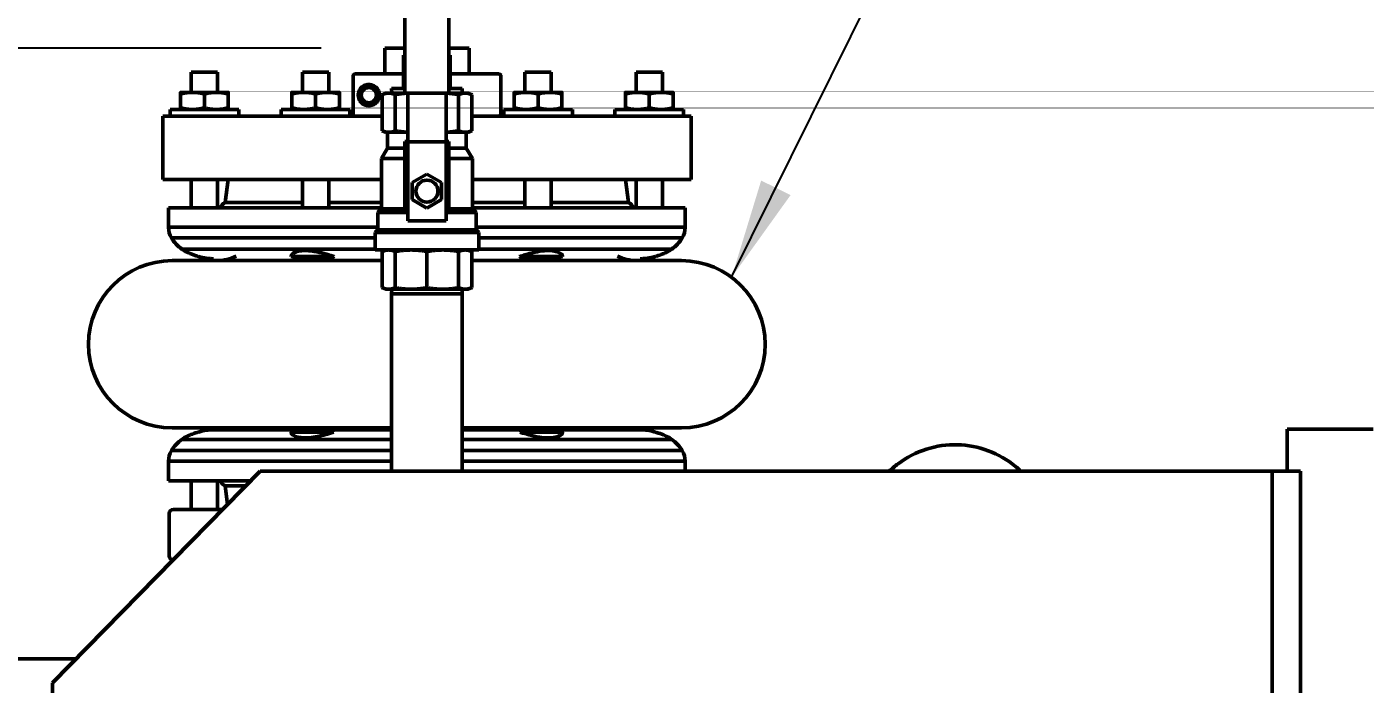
# Model space of a CAD drawing. Header units: inches. Extents: x 15 to 402, y 6 to 258.
# Drawn here: x 303.41 to 319.25, y 122.35 to 130.12 of the extents above; entities that cross this region are included whole.
import ezdxf

# ---------------------------------------------------------------- set-up
doc = ezdxf.new("R2010")
doc.units = ezdxf.units.IN
doc.header["$LTSCALE"] = 12
doc.header["$MEASUREMENT"] = 0
for name, color, linetype, lineweight in [('Dimension (ANSI)', 7, 'Continuous', 25), ('Symbol', 7, 'Continuous', 25), ('Visible (ANSI)', 7, 'Continuous', 50)]:
    doc.layers.add(name, color=color, linetype=linetype, lineweight=lineweight)
doc.styles.add('MEMCOR Medium', font='arial.ttf')
doc.styles.add('Standard D-E', font='arial.ttf')
doc.dimstyles.new('Default (ANSI)', dxfattribs={"dimscale": 12, "dimtxt": 0.15, "dimasz": 0.098425, "dimexe": 0.125, "dimexo": 0.0625, "dimgap": 0.031496, "dimtad": 0, "dimtih": 1, "dimtoh": 1, "dimdec": 4, "dimrnd": 1e-08, "dimzin": 3, "dimdsep": 46, "dimlunit": 5, "dimtxsty": 'MEMCOR Medium', "dimcen": 0.09, "dimdle": 0.393701, "dimclrd": 256, "dimclre": 256, "dimclrt": 256, "dimadec": 0, "dimazin": 1, "dimtfac": 0.8, "dimtofl": 0, "dimtmove": 0, "dimatfit": 3, "dimfxl": 1, "dimfrac": 1, "dimtolj": 1, "dimtzin": 4, "dimlwd": -1, "dimlwe": -1, "dimarcsym": 0})
doc.dimstyles.new('Default D-E$7', dxfattribs={"dimscale": 12, "dimtxt": 0.15, "dimasz": 0.098425, "dimexe": 0.125, "dimexo": 0.0625, "dimgap": 0.031496, "dimtad": 0, "dimtih": 1, "dimtoh": 1, "dimrnd": 1e-08, "dimzin": 4, "dimdsep": 46, "dimtxsty": 'Standard D-E', "dimcen": 0.09, "dimdle": 0.393701, "dimclrd": 256, "dimclre": 256, "dimclrt": 256, "dimadec": 0, "dimazin": 1, "dimtfac": 1, "dimtofl": 0, "dimtmove": 0, "dimatfit": 3, "dimfxl": 1, "dimtolj": 1, "dimtzin": 4, "dimlwd": -1, "dimlwe": -1, "dimarcsym": 0})

# ---------------------------------------------------------------- blocks, each defined once
blk = doc.blocks.new('*D18')
at = {"layer": 'Defpoints', "color": 0, "transparency": 16777216}
for p in [(307.643, 129.872), (248.748, 46.337), (295.801, 46.337)]:
    blk.add_point(p, dxfattribs=at)
at = {"layer": 'Dimension (ANSI)', "transparency": 16777216}
for p, q in [((306.893, 129.872), (247.248, 129.872)), ((248.748, 128.69), (248.748, 102.793)), ((248.748, 47.518), (248.748, 90.47)), ((295.051, 46.337), (247.248, 46.337))]:
    blk.add_line(p, q, dxfattribs=at)
for points in [[(248.551, 128.69), (248.945, 128.69), (248.748, 129.872)], [(248.551, 47.518), (248.945, 47.518), (248.748, 46.337)]]:
    blk.add_solid(points, dxfattribs=at)
at = {"layer": 'Dimension (ANSI)', "transparency": 16777216, "char_height": 1.8, "attachment_point": 5, "style": 'MEMCOR Medium'}
for s, insert in [('\\A1; \\fArial|b0|i0;83{\\H0.8x;\\S9#16;} in', (248.748, 98.496)), ('\\A1;[2121.8 mm]{\\P\\fArial|b0|i0;SHIPPING HEIGHT\\P\\fArial|b0|i0;REF.}', (248.748, 92.334))]:
    blk.add_mtext(s, dxfattribs=dict(at, insert=insert))

msp = doc.modelspace()

# ---------------------------------------------------------------- linework, layer by layer
at = {"layer": 'Visible (ANSI)'}
for p, q in [((307.88314, 132.10573), (307.88314, 129.35922)), ((308.4034, 129.35922), (308.4034, 132.10573)), ((307.88314, 129.87156), (307.64327, 129.87156)), ((307.64327, 129.56576), (307.64327, 129.87156)), ((307.86768, 129.78769), (307.86768, 129.39398)), ((307.88314, 129.78769), (307.86768, 129.78769)), ((308.64327, 129.87156), (308.4034, 129.87156)), ((308.41886, 129.78769), (308.4034, 129.78769)), ((308.41886, 129.78769), (308.41886, 129.39398)), ((308.64327, 129.56576), (308.64327, 129.87156)), ((305.66561, 129.58576), (305.35311, 129.58576)), ((305.35311, 129.34876), (305.35311, 129.58576)), ((305.66561, 129.34876), (305.66561, 129.58576)), ((306.98186, 129.58576), (306.66936, 129.58576)), ((306.66936, 129.34876), (306.66936, 129.58576)), ((306.98186, 129.34876), (306.98186, 129.58576)), ((309.61436, 129.58576), (309.30186, 129.58576)), ((309.30186, 129.34876), (309.30186, 129.58576)), ((309.61436, 129.34876), (309.61436, 129.58576)), ((310.93061, 129.58576), (310.61811, 129.58576)), ((310.61811, 129.34876), (310.61811, 129.58576)), ((310.93061, 129.34876), (310.93061, 129.58576)), ((307.26867, 129.54076), (307.26867, 129.09076)), ((307.86768, 129.56576), (307.29368, 129.56576)), ((308.99327, 129.56576), (308.41886, 129.56576)), ((309.01827, 129.54076), (309.01827, 129.09076)), ((305.36861, 129.34876), (305.22786, 129.34876)), ((305.22786, 129.32846), (305.22786, 129.16607)), ((305.65011, 129.34876), (305.36861, 129.34876)), ((305.50936, 129.32846), (305.50936, 129.16607)), ((305.79086, 129.34876), (305.65011, 129.34876)), ((305.79086, 129.32846), (305.79086, 129.16607)), ((306.68486, 129.34876), (306.54411, 129.34876)), ((306.54411, 129.32846), (306.54411, 129.16607)), ((306.96636, 129.34876), (306.68486, 129.34876)), ((306.82561, 129.32846), (306.82561, 129.16607)), ((307.10711, 129.34876), (306.96636, 129.34876)), ((307.10711, 129.32846), (307.10711, 129.16607)), ((307.65327, 129.33987), (307.6129, 129.32105)), ((307.6129, 129.32105), (307.6129, 128.8947)), ((307.69057, 129.33987), (307.65327, 129.33987)), ((307.89616, 129.33987), (307.69057, 129.33987)), ((307.88314, 129.39398), (307.72462, 129.39398)), ((307.72631, 129.33987), (307.72462, 129.39398)), ((307.76824, 129.32105), (307.76824, 128.8947)), ((308.38252, 129.33834), (307.90402, 129.33834)), ((307.91707, 129.33834), (307.91707, 128.7613)), ((308.36947, 128.7613), (308.36947, 129.33834)), ((308.59597, 129.33987), (308.39039, 129.33987)), ((308.56192, 129.39398), (308.4034, 129.39398)), ((308.5183, 129.32105), (308.5183, 128.8947)), ((308.56023, 129.33987), (308.56192, 129.39398)), ((308.63327, 129.33987), (308.59597, 129.33987)), ((308.63327, 129.33987), (308.67365, 129.32105)), ((308.67365, 129.32105), (308.67365, 128.8947)), ((309.31736, 129.34876), (309.17661, 129.34876)), ((309.17661, 129.32846), (309.17661, 129.16607)), ((309.59886, 129.34876), (309.31736, 129.34876)), ((309.45811, 129.32846), (309.45811, 129.16607)), ((309.73961, 129.34876), (309.59886, 129.34876)), ((309.73961, 129.32846), (309.73961, 129.16607)), ((310.63361, 129.34876), (310.49286, 129.34876)), ((310.49286, 129.32846), (310.49286, 129.16607)), ((310.91511, 129.34876), (310.63361, 129.34876)), ((310.77436, 129.32846), (310.77436, 129.16607)), ((311.05586, 129.34876), (310.91511, 129.34876)), ((311.05586, 129.32846), (311.05586, 129.16607)), ((305.91536, 129.14576), (305.10336, 129.14576)), ((305.10336, 129.14576), (305.10336, 129.06576)), ((305.91536, 129.14576), (305.91536, 129.06576)), ((307.23161, 129.14576), (306.41961, 129.14576)), ((306.41961, 129.14576), (306.41961, 129.06576)), ((307.23161, 129.14576), (307.23161, 129.06576)), ((309.86411, 129.14576), (309.05211, 129.14576)), ((309.05211, 129.14576), (309.05211, 129.06576)), ((309.86411, 129.14576), (309.86411, 129.06576)), ((311.18036, 129.14576), (310.36836, 129.14576)), ((310.36836, 129.14576), (310.36836, 129.06576)), ((311.18036, 129.14576), (311.18036, 129.06576)), ((305.01827, 129.06576), (307.6129, 129.06576)), ((305.01827, 129.06576), (305.01827, 128.31576)), ((308.67365, 129.06576), (311.26827, 129.06576)), ((311.26827, 129.06576), (311.26827, 128.31576)), ((307.65327, 128.87587), (307.6129, 128.8947)), ((307.65327, 128.87587), (307.69057, 128.87587)), ((307.67777, 128.69027), (307.67777, 128.87587)), ((307.69057, 128.87587), (307.91707, 128.87587)), ((308.36947, 128.87587), (308.59597, 128.87587)), ((308.59597, 128.87587), (308.63327, 128.87587)), ((308.60877, 128.69027), (308.60877, 128.87587)), ((308.63327, 128.87587), (308.67365, 128.8947)), ((307.67777, 128.69027), (307.60504, 128.56429)), ((307.88314, 128.69027), (307.67777, 128.69027)), ((307.88314, 128.76586), (307.88314, 128.56429)), ((307.88314, 128.76586), (307.91707, 128.76586)), ((308.36947, 128.7613), (307.91707, 128.7613)), ((307.91707, 128.7613), (307.91707, 128.00937)), ((308.36947, 128.76586), (308.4034, 128.76586)), ((308.36947, 128.00937), (308.36947, 128.7613)), ((308.4034, 128.56429), (308.4034, 128.76586)), ((308.60877, 128.69027), (308.4034, 128.69027)), ((308.60877, 128.69027), (308.68151, 128.56429)), ((307.88314, 128.56429), (307.60504, 128.56429)), ((307.60504, 127.97058), (307.60504, 128.56429)), ((307.88314, 128.56429), (307.88314, 127.92694)), ((307.88314, 128.56429), (307.91707, 128.56429)), ((308.36947, 128.56429), (308.4034, 128.56429)), ((308.4034, 127.92694), (308.4034, 128.56429)), ((308.68151, 128.56429), (308.4034, 128.56429)), ((308.68151, 127.97058), (308.68151, 128.56429)), ((305.01827, 128.31576), (307.60504, 128.31576)), ((305.35311, 127.98332), (305.35311, 128.31576)), ((305.66561, 127.98332), (305.66561, 128.31576)), ((305.79197, 128.31576), (305.75491, 128.04515)), ((306.66936, 127.98332), (306.66936, 128.31576)), ((306.98186, 127.98332), (306.98186, 128.31576)), ((307.96927, 128.28033), (308.14327, 128.38079)), ((308.14327, 128.38079), (308.31727, 128.28033)), ((308.68151, 128.31576), (311.26827, 128.31576)), ((309.30186, 127.98332), (309.30186, 128.31576)), ((309.61436, 127.98332), (309.61436, 128.31576)), ((310.49176, 128.31576), (310.52882, 128.04515)), ((310.61811, 127.98332), (310.61811, 128.31576)), ((310.93061, 127.98332), (310.93061, 128.31576)), ((307.96927, 128.07942), (307.96927, 128.28033)), ((308.31727, 128.28033), (308.31727, 128.07942)), ((306.66936, 128.04515), (305.75491, 128.04515)), ((307.60504, 128.04515), (306.98186, 128.04515)), ((307.91707, 127.83005), (307.91707, 128.00937)), ((308.14327, 127.97896), (307.96927, 128.07942)), ((308.31727, 128.07942), (308.14327, 127.97896)), ((308.36947, 128.00937), (308.36947, 127.83005)), ((309.30186, 128.04515), (308.68151, 128.04515)), ((310.52882, 128.04515), (309.61436, 128.04515)), ((307.60504, 127.98332), (305.08296, 127.98332)), ((305.08296, 127.75262), (305.08296, 127.98332)), ((307.60504, 127.97058), (307.5614, 127.92694)), ((307.88314, 127.92694), (307.5614, 127.92694)), ((307.5614, 127.72072), (307.5614, 127.92694)), ((307.88314, 127.97058), (307.60504, 127.97058)), ((307.91707, 127.92694), (307.88314, 127.92694)), ((308.4034, 127.92694), (308.36947, 127.92694)), ((308.68151, 127.97058), (308.4034, 127.97058)), ((308.72515, 127.92694), (308.4034, 127.92694)), ((311.20077, 127.98332), (308.68151, 127.98332)), ((308.68151, 127.97058), (308.72515, 127.92694)), ((308.72515, 127.72072), (308.72515, 127.92694)), ((311.20077, 127.75262), (311.20077, 127.98332)), ((307.5614, 127.75262), (305.08296, 127.75262)), ((307.5614, 127.72072), (307.53077, 127.6901)), ((308.75577, 127.6901), (307.53077, 127.6901)), ((307.53077, 127.48387), (307.53077, 127.6901)), ((308.72515, 127.72072), (307.5614, 127.72072)), ((308.36947, 127.83005), (307.91707, 127.83005)), ((311.20077, 127.75262), (308.72515, 127.75262)), ((308.72515, 127.72072), (308.75577, 127.6901)), ((308.75577, 127.48387), (308.75577, 127.6901)), ((307.53077, 127.62625), (305.11962, 127.62625)), ((311.16411, 127.62625), (308.75577, 127.62625)), ((307.6129, 127.35784), (305.12715, 127.35784)), ((307.53077, 127.49417), (305.24388, 127.49417)), ((306.53693, 127.40756), (306.9751, 127.40756)), ((306.9751, 127.40756), (307.04285, 127.40756)), ((308.75577, 127.48387), (307.53077, 127.48387)), ((307.65327, 127.48387), (307.6129, 127.46505)), ((307.6129, 127.0387), (307.6129, 127.46505)), ((307.76824, 127.0387), (307.76824, 127.46505)), ((308.14327, 127.0387), (308.14327, 127.46505)), ((308.5183, 127.0387), (308.5183, 127.46505)), ((308.63327, 127.48387), (308.67365, 127.46505)), ((308.67365, 127.0387), (308.67365, 127.46505)), ((311.15658, 127.35784), (308.67365, 127.35784)), ((311.03985, 127.49417), (308.75577, 127.49417)), ((309.24088, 127.40756), (309.30863, 127.40756)), ((309.30863, 127.40756), (309.7468, 127.40756)), ((307.65327, 127.01987), (307.6129, 127.0387)), ((307.65327, 127.01987), (307.69057, 127.01987)), ((307.69057, 127.01987), (307.95576, 127.01987)), ((307.72631, 127.01987), (307.72462, 126.96576)), ((307.72462, 126.96576), (308.56192, 126.96576)), ((307.72462, 126.96576), (307.72462, 124.86576)), ((307.95576, 127.01987), (308.33079, 127.01987)), ((308.33079, 127.01987), (308.59597, 127.01987)), ((308.56023, 127.01987), (308.56192, 126.96576)), ((308.56192, 126.96576), (308.56192, 124.86576)), ((308.59597, 127.01987), (308.63327, 127.01987)), ((308.63327, 127.01987), (308.67365, 127.0387)), ((307.72462, 125.37981), (305.12715, 125.37981)), ((307.72462, 125.35683), (305.61526, 125.35683)), ((306.53693, 125.33009), (306.9751, 125.33009)), ((306.9751, 125.33009), (307.04285, 125.33009)), ((311.15658, 125.37981), (308.56192, 125.37981)), ((310.66847, 125.35683), (308.56192, 125.35683)), ((309.24088, 125.33009), (309.30863, 125.33009)), ((309.30863, 125.33009), (309.7468, 125.33009)), ((318.32277, 125.36576), (318.32518, 125.36576)), ((318.32277, 125.36576), (318.32277, 124.86576)), ((318.32518, 125.36576), (318.52271, 125.36576)), ((318.52271, 125.36576), (319.34083, 125.36576)), ((307.72462, 125.24348), (305.24388, 125.24348)), ((311.03985, 125.24348), (308.56192, 125.24348)), ((307.72462, 124.98503), (305.08296, 124.98503)), ((305.08296, 124.75433), (305.08296, 124.98503)), ((307.72462, 125.1114), (305.11962, 125.1114)), ((311.16411, 125.1114), (308.56192, 125.1114)), ((311.20077, 124.98503), (308.56192, 124.98503)), ((311.20077, 124.86576), (311.20077, 124.98503)), ((303.71169, 122.36576), (306.17036, 124.86576)), ((318.14753, 124.86576), (306.17036, 124.86576)), ((318.47976, 124.86576), (318.14753, 124.86576)), ((318.14753, 121.86576), (318.14753, 124.86576)), ((318.47976, 121.86576), (318.47976, 124.86576)), ((306.06077, 124.75433), (305.08296, 124.75433)), ((305.35171, 124.75433), (305.35171, 124.41576)), ((305.66421, 124.75433), (305.66421, 124.41576)), ((305.99997, 124.6925), (305.75491, 124.6925)), ((305.78428, 124.47319), (305.75491, 124.6925)), ((305.09327, 124.36576), (305.09327, 123.86576)), ((305.14327, 124.41576), (305.7278, 124.41576)), ((303.98829, 122.64701), (302.45016, 122.64701)), ((303.71169, 122.36576), (303.71169, 122.17826))]:
    msp.add_line(p, q, dxfattribs=at)
for centre, radius in [((307.45577, 129.31576), 0.08929), ((308.14327, 128.17987), 0.1305)]:
    msp.add_circle(centre, radius, dxfattribs=at)
for centre, radius, start, end in [((308.99327, 129.54076), 0.025, 0, 90), ((307.45577, 129.31576), 0.1875, 176.285741, 183.714259), ((307.90402, 129.35922), 0.02088, 180, 270), ((308.38252, 129.35922), 0.02088, 270, 0), ((307.45577, 129.31576), 0.1018, 234.052466, 279.052466), ((308.99327, 129.09076), 0.025, 270, 0), ((305.82163, 127.92491), 0.1375, 119.023912, 154.864519), ((310.4621, 127.92491), 0.1375, 25.135481, 60.976088), ((305.37147, 127.76782), 0.28891, 183.015326, 209.34172), ((310.91226, 127.76782), 0.28891, 330.65828, 356.984674), ((305.49784, 127.8576), 0.44337, 211.453197, 235.054659), ((310.78589, 127.8576), 0.44337, 304.945341, 328.546803), ((305.12715, 126.36882), 0.98901, 90, 270), ((305.56678, 127.93237), 0.54432, 233.614904, 236.730675), ((305.65838, 127.86095), 0.50311, 270, 296.770015), ((310.62535, 127.86095), 0.50311, 243.229985, 270), ((310.71695, 127.93237), 0.54432, 303.269325, 306.385096), ((311.15658, 126.36882), 0.98901, 270, 90), ((305.65838, 124.8767), 0.50311, 72.616132, 90), ((310.62535, 124.8767), 0.50311, 90, 107.383868), ((305.49784, 124.88005), 0.44337, 124.945341, 148.546803), ((305.56678, 124.80528), 0.54432, 123.269325, 126.385096), ((310.71695, 124.80528), 0.54432, 53.614904, 56.730675), ((310.78589, 124.88005), 0.44337, 31.453197, 55.054659), ((305.37147, 124.96983), 0.28891, 150.65828, 176.984674), ((310.91226, 124.96983), 0.28891, 3.015326, 29.34172), ((305.82163, 124.81274), 0.1375, 205.135481, 240.976088), ((305.14327, 124.36576), 0.05, 90, 180), ((305.14327, 123.86576), 0.05, 180, 261.359792)]:
    msp.add_arc(centre, radius, start, end, dxfattribs=at)
for centre, major_axis, start_param, end_param in [((306.87856, 128.09119), (0, -0.71038), 0, 0.27525005), ((309.40517, 128.09119), (0, -0.71038), 6.00793526, 6.28318531), ((306.87856, 124.64645), (0, 0.71038), 6.00793526, 6.28318531), ((309.40517, 124.64645), (0, 0.71038), 0, 0.27525005)]:
    msp.add_ellipse(centre, major_axis=major_axis, ratio=0.5, start_param=start_param, end_param=end_param, dxfattribs=at)
for points, knots in [([(307.26867, 129.54076), (307.26867, 129.54385), (307.26939, 129.54748), (307.27175, 129.55318), (307.27381, 129.55626), (307.27817, 129.56062), (307.28125, 129.56268), (307.28696, 129.56504), (307.29059, 129.56576), (307.29368, 129.56576)], [0, 0, 0, 0, 0.0235068401, 0.0235068401, 0.0470190903, 0.0470190903, 0.0705380896, 0.0705380896, 0.0940630174, 0.0940630174, 0.0940630174, 0.0940630174]), ([(307.45577, 129.44076), (307.47043, 129.44076), (307.48723, 129.43807), (307.5204, 129.42426), (307.53675, 129.41313), (307.55861, 129.38801), (307.5667, 129.37539), (307.5778, 129.34688), (307.58077, 129.33099), (307.58077, 129.30054), (307.5778, 129.28465), (307.5667, 129.25614), (307.55861, 129.24351), (307.53675, 129.2184), (307.5204, 129.20727), (307.48723, 129.19346), (307.47043, 129.19076), (307.43672, 129.19076), (307.41754, 129.19525), (307.38349, 129.21203), (307.36858, 129.22416), (307.34881, 129.24976), (307.34048, 129.26438), (307.33426, 129.28603), (307.33298, 129.29161), (307.33123, 129.3035), (307.33077, 129.30982), (307.33077, 129.31576), (307.33077, 129.32171), (307.33123, 129.32803), (307.33298, 129.33991), (307.33426, 129.3455), (307.34048, 129.36715), (307.34881, 129.38177), (307.36858, 129.40737), (307.38349, 129.41949), (307.41754, 129.43628), (307.43672, 129.44076), (307.45577, 129.44076)], [-1.90681782, -1.90681782, -1.90681782, -1.90681782, -1.72623522, -1.72623522, -1.54565262, -1.54565262, -1.4296491, -1.4296491, -1.31364558, -1.31364558, -1.19764206, -1.19764206, -1.08163854, -1.08163854, -0.90105594, -0.90105594, -0.72047334, -0.72047334, -0.48581009, -0.48581009, -0.25114684, -0.25114684, -0.0906455, -0.0906455, -0.04532275, -0.04532275, 0, 0, 0, 0.04532275, 0.04532275, 0.0906455, 0.0906455, 0.25114684, 0.25114684, 0.48581009, 0.48581009, 0.72047334, 0.72047334, 0.72047334, 0.72047334]), ([(307.36739, 129.22738), (307.37891, 129.21646), (307.39, 129.21003), (307.40904, 129.20074), (307.42064, 129.19707), (307.44709, 129.19278), (307.46359, 129.19276), (307.49602, 129.20063), (307.51032, 129.20721), (307.53458, 129.22469), (307.54601, 129.23605), (307.56301, 129.2639), (307.56835, 129.27832), (307.57304, 129.3071), (307.57311, 129.32284), (307.56564, 129.35383), (307.55938, 129.36748), (307.54279, 129.39055), (307.532, 129.40147), (307.50558, 129.41765), (307.49202, 129.42273), (307.46493, 129.42729), (307.45001, 129.42748), (307.42064, 129.42062), (307.40777, 129.41486), (307.38588, 129.3995), (307.37538, 129.38942), (307.35971, 129.36458), (307.35473, 129.3518), (307.35003, 129.32619), (307.34964, 129.31201), (307.35574, 129.2841), (307.36099, 129.27185), (307.37499, 129.25122), (307.38403, 129.24141), (307.39601, 129.23335)], [0.000001, 0.000001, 0.000001, 0.000001, 0.12097681, 0.12097681, 0.28205156, 0.28205156, 0.47768402, 0.47768402, 0.64938998, 0.64938998, 0.80694772, 0.80694772, 0.9450073, 0.9450073, 1.07118326, 1.07118326, 1.18155666, 1.18155666, 1.28200821, 1.28200821, 1.36876019, 1.36876019, 1.44797753, 1.44797753, 1.51636075, 1.51636075, 1.57885941, 1.57885941, 1.63265672, 1.63265672, 1.68195723, 1.68195723, 1.7243195, 1.7243195, 1.76195255, 1.76195255, 1.76195255, 1.76195255]), ([(307.47179, 129.21523), (307.46678, 129.21374), (307.45843, 129.21168), (307.43921, 129.21082), (307.43098, 129.21139), (307.4096, 129.21534), (307.39688, 129.22026), (307.37155, 129.236), (307.36107, 129.24681), (307.34743, 129.2652), (307.34238, 129.27426), (307.33305, 129.29777), (307.33141, 129.30953), (307.33077, 129.31576)], [0, 0, 0, 0, 0.040206959, 0.040206959, 0.070271446, 0.070271446, 0.119664969, 0.119664969, 0.179099233, 0.179099233, 0.227917136, 0.227917136, 0.298622709, 0.298622709, 0.298622709, 0.298622709]), ([(307.29368, 129.06576), (307.29059, 129.06576), (307.28696, 129.06649), (307.28125, 129.06885), (307.27817, 129.07091), (307.27381, 129.07527), (307.27175, 129.07835), (307.26939, 129.08405), (307.26867, 129.08768), (307.26867, 129.09076)], [0.2821912973, 0.2821912973, 0.2821912973, 0.2821912973, 0.3057162252, 0.3057162252, 0.3292352244, 0.3292352244, 0.3527474747, 0.3527474747, 0.3762543148, 0.3762543148, 0.3762543148, 0.3762543148]), ([(305.26818, 127.47726), (305.26818, 127.47726), (305.26846, 127.4771), (305.27105, 127.47562), (305.27666, 127.47239), (305.29817, 127.46084), (305.31708, 127.45112), (305.36409, 127.43101), (305.39138, 127.42071), (305.42269, 127.41176)], [-0.876128166, -0.876128166, -0.876128166, -0.876128166, -0.813659189, -0.813659189, -0.590671631, -0.590671631, -0.282031987, -0.282031987, -0.000296534, -0.000296534, -0.000296534, -0.000296534]), ([(305.43792, 127.40756), (305.47342, 127.39664), (305.50542, 127.39034), (305.55595, 127.38328), (305.57742, 127.38182), (305.59958, 127.38098), (305.60521, 127.38089), (305.61211, 127.38082), (305.61405, 127.38082), (305.61506, 127.38082), (305.61519, 127.38082), (305.61525, 127.38082), (305.61526, 127.38082), (305.61526, 127.38082)], [0, 0, 0, 0, 0.36984756, 0.36984756, 0.69815251, 0.69815251, 0.84875858, 0.84875858, 0.96405871, 0.96405871, 0.99456845, 0.99456845, 1.00369322, 1.00369322, 1.00369322, 1.00369322]), ([(306.53615, 127.41176), (306.53573, 127.41953), (306.54105, 127.42832), (306.5607, 127.44514), (306.57497, 127.4532), (306.61146, 127.4667), (306.6339, 127.472), (306.68025, 127.47716), (306.70282, 127.47783), (306.75329, 127.47562), (306.78106, 127.47239), (306.84881, 127.46084), (306.88899, 127.45112), (306.96317, 127.43101), (306.99759, 127.42071), (307.02841, 127.41176)], [-1.7515344, -1.7515344, -1.7515344, -1.7515344, -1.5072642, -1.5072642, -1.26561295, -1.26561295, -1.01603872, -1.01603872, -0.81365919, -0.81365919, -0.59067163, -0.59067163, -0.28203199, -0.28203199, -0.00029653, -0.00029653, -0.00029653, -0.00029653]), ([(306.87856, 127.38082), (306.87766, 127.38082), (306.87675, 127.38082), (306.8728, 127.38082), (306.86972, 127.38082), (306.85482, 127.38082), (306.84261, 127.38082), (306.81355, 127.38089), (306.79667, 127.38098), (306.7423, 127.38182), (306.70407, 127.38328), (306.6254, 127.39034), (306.58174, 127.39664), (306.53693, 127.40756)], [-0.007943425, -0.007943425, -0.007943425, -0.007943425, 0, 0, 0.026559784, 0.026559784, 0.126932525, 0.126932525, 0.258040313, 0.258040313, 0.543841107, 0.543841107, 0.865806176, 0.865806176, 0.865806176, 0.865806176]), ([(307.04285, 127.40756), (307.03355, 127.39664), (307.02189, 127.39034), (306.99375, 127.38328), (306.97698, 127.38182), (306.94478, 127.38098), (306.93353, 127.38089), (306.91136, 127.38082), (306.90109, 127.38082), (306.8872, 127.38082), (306.88425, 127.38082), (306.88036, 127.38082), (306.87946, 127.38082), (306.87856, 127.38082)], [0, 0, 0, 0, 0.36984757, 0.36984757, 0.69815251, 0.69815251, 0.84875859, 0.84875859, 0.96405871, 0.96405871, 0.99456845, 0.99456845, 1.00369322, 1.00369322, 1.00369322, 1.00369322]), ([(309.40517, 127.38082), (309.40427, 127.38082), (309.40337, 127.38082), (309.39948, 127.38082), (309.39653, 127.38082), (309.38264, 127.38082), (309.37237, 127.38082), (309.3502, 127.38089), (309.33895, 127.38098), (309.30675, 127.38182), (309.28998, 127.38328), (309.26184, 127.39034), (309.25018, 127.39664), (309.24088, 127.40756)], [-0.007943425, -0.007943425, -0.007943425, -0.007943425, 0, 0, 0.026559784, 0.026559784, 0.126932525, 0.126932525, 0.258040314, 0.258040314, 0.543841108, 0.543841108, 0.865806178, 0.865806178, 0.865806178, 0.865806178]), ([(309.25532, 127.41176), (309.27536, 127.41758), (309.29693, 127.42397), (309.34335, 127.43725), (309.3684, 127.44416), (309.43159, 127.45982), (309.47012, 127.46777), (309.53679, 127.4762), (309.56507, 127.47783), (309.61909, 127.47631), (309.64404, 127.47294), (309.69287, 127.46075), (309.7144, 127.45084), (309.74117, 127.43067), (309.74806, 127.42056), (309.74758, 127.41176)], [-1.75195725, -1.75195725, -1.75195725, -1.75195725, -1.56915247, -1.56915247, -1.37150647, -1.37150647, -1.07477569, -1.07477569, -0.83872132, -0.83872132, -0.59091997, -0.59091997, -0.27746385, -0.27746385, -0.00029653, -0.00029653, -0.00029653, -0.00029653]), ([(309.7468, 127.40756), (309.70199, 127.39664), (309.65833, 127.39034), (309.57966, 127.38328), (309.54143, 127.38182), (309.48706, 127.38098), (309.47018, 127.38089), (309.44112, 127.38082), (309.42891, 127.38082), (309.41401, 127.38082), (309.41093, 127.38082), (309.40698, 127.38082), (309.40607, 127.38082), (309.40517, 127.38082)], [0, 0, 0, 0, 0.36984756, 0.36984756, 0.69815251, 0.69815251, 0.84875858, 0.84875858, 0.96405871, 0.96405871, 0.99456845, 0.99456845, 1.00369322, 1.00369322, 1.00369322, 1.00369322]), ([(310.66847, 127.38082), (310.66847, 127.38082), (310.66848, 127.38082), (310.66854, 127.38082), (310.66867, 127.38082), (310.66968, 127.38082), (310.67162, 127.38082), (310.67852, 127.38089), (310.68415, 127.38098), (310.70631, 127.38182), (310.72778, 127.38328), (310.77831, 127.39034), (310.81031, 127.39664), (310.84581, 127.40756)], [-0.007943425, -0.007943425, -0.007943425, -0.007943425, 0, 0, 0.026559782, 0.026559782, 0.126932522, 0.126932522, 0.258040308, 0.258040308, 0.543841093, 0.543841093, 0.865806167, 0.865806167, 0.865806167, 0.865806167]), ([(310.86104, 127.41176), (310.88823, 127.41953), (310.91239, 127.42832), (310.95328, 127.44514), (310.97018, 127.4532), (310.99681, 127.4667), (311.00627, 127.472), (311.01414, 127.47645), (311.01555, 127.47726), (311.01555, 127.47726)], [-1.7515344, -1.7515344, -1.7515344, -1.7515344, -1.507264199, -1.507264199, -1.265612948, -1.265612948, -1.016038721, -1.016038721, -0.876128166, -0.876128166, -0.876128166, -0.876128166]), ([(305.42269, 125.32589), (305.3955, 125.31812), (305.37134, 125.30933), (305.33045, 125.29251), (305.31355, 125.28445), (305.28692, 125.27095), (305.27746, 125.26565), (305.26959, 125.2612), (305.26818, 125.26039), (305.26818, 125.26039)], [-1.751534401, -1.751534401, -1.751534401, -1.751534401, -1.507264199, -1.507264199, -1.265612948, -1.265612948, -1.016038721, -1.016038721, -0.876128166, -0.876128166, -0.876128166, -0.876128166]), ([(305.61526, 125.35683), (305.61526, 125.35683), (305.61525, 125.35683), (305.61519, 125.35683), (305.61506, 125.35683), (305.61405, 125.35683), (305.61211, 125.35683), (305.60521, 125.35676), (305.59958, 125.35667), (305.57742, 125.35583), (305.55595, 125.35437), (305.50542, 125.34731), (305.47342, 125.34101), (305.43792, 125.33009)], [-0.007942405, -0.007942405, -0.007942405, -0.007942405, 0, 0, 0.02655874, 0.02655874, 0.126925063, 0.126925063, 0.258024342, 0.258024342, 0.543806716, 0.543806716, 0.86575056, 0.86575056, 0.86575056, 0.86575056]), ([(307.02841, 125.32589), (307.00164, 125.31812), (306.97215, 125.30933), (306.91162, 125.29251), (306.88045, 125.28445), (306.81732, 125.27095), (306.78543, 125.26565), (306.72994, 125.26049), (306.70623, 125.25982), (306.65963, 125.26203), (306.63747, 125.26526), (306.59123, 125.27681), (306.56995, 125.28652), (306.54278, 125.30664), (306.53566, 125.31694), (306.53615, 125.32589)], [-1.7515344, -1.7515344, -1.7515344, -1.7515344, -1.5072642, -1.5072642, -1.26561295, -1.26561295, -1.01603872, -1.01603872, -0.81365919, -0.81365919, -0.59067163, -0.59067163, -0.28203199, -0.28203199, -0.00029653, -0.00029653, -0.00029653, -0.00029653]), ([(306.53693, 125.33009), (306.58174, 125.34101), (306.6254, 125.34731), (306.70407, 125.35437), (306.7423, 125.35583), (306.79667, 125.35667), (306.81355, 125.35676), (306.84261, 125.35683), (306.85482, 125.35683), (306.86972, 125.35683), (306.8728, 125.35683), (306.87675, 125.35683), (306.87766, 125.35683), (306.87856, 125.35683)], [0, 0, 0, 0, 0.36984723, 0.36984723, 0.69815237, 0.69815237, 0.84875847, 0.84875847, 0.96405872, 0.96405872, 0.99456925, 0.99456925, 1.00369343, 1.00369343, 1.00369343, 1.00369343]), ([(306.87856, 125.35683), (306.87946, 125.35683), (306.88036, 125.35683), (306.88425, 125.35683), (306.8872, 125.35683), (306.90109, 125.35683), (306.91136, 125.35683), (306.93353, 125.35676), (306.94478, 125.35667), (306.97698, 125.35583), (306.99375, 125.35437), (307.02189, 125.34731), (307.03355, 125.34101), (307.04285, 125.33009)], [-0.007942405, -0.007942405, -0.007942405, -0.007942405, 0, 0, 0.026558741, 0.026558741, 0.126925064, 0.126925064, 0.258024343, 0.258024343, 0.54380672, 0.54380672, 0.865750561, 0.865750561, 0.865750561, 0.865750561]), ([(309.24088, 125.33009), (309.25018, 125.34101), (309.26184, 125.34731), (309.28998, 125.35437), (309.30675, 125.35583), (309.33895, 125.35667), (309.3502, 125.35676), (309.37237, 125.35683), (309.38264, 125.35683), (309.39653, 125.35683), (309.39948, 125.35683), (309.40337, 125.35683), (309.40427, 125.35683), (309.40517, 125.35683)], [0, 0, 0, 0, 0.36984723, 0.36984723, 0.69815237, 0.69815237, 0.84875847, 0.84875847, 0.96405872, 0.96405872, 0.99456925, 0.99456925, 1.00369343, 1.00369343, 1.00369343, 1.00369343]), ([(309.74758, 125.32589), (309.7479, 125.32007), (309.74499, 125.31368), (309.73331, 125.3004), (309.72407, 125.29349), (309.69429, 125.27783), (309.67035, 125.26988), (309.61885, 125.26145), (309.59333, 125.25982), (309.53667, 125.26134), (309.50592, 125.26471), (309.43439, 125.2769), (309.39357, 125.28681), (309.31945, 125.30698), (309.28564, 125.31709), (309.25532, 125.32589)], [-1.75195725, -1.75195725, -1.75195725, -1.75195725, -1.56915247, -1.56915247, -1.37150647, -1.37150647, -1.07477569, -1.07477569, -0.83872132, -0.83872132, -0.59091997, -0.59091997, -0.27746385, -0.27746385, -0.00029653, -0.00029653, -0.00029653, -0.00029653]), ([(309.40517, 125.35683), (309.40607, 125.35683), (309.40698, 125.35683), (309.41093, 125.35683), (309.41401, 125.35683), (309.42891, 125.35683), (309.44112, 125.35683), (309.47018, 125.35676), (309.48706, 125.35667), (309.54143, 125.35583), (309.57966, 125.35437), (309.65833, 125.34731), (309.70199, 125.34101), (309.7468, 125.33009)], [-0.007942405, -0.007942405, -0.007942405, -0.007942405, 0, 0, 0.02655874, 0.02655874, 0.126925064, 0.126925064, 0.258024344, 0.258024344, 0.54380672, 0.54380672, 0.865750566, 0.865750566, 0.865750566, 0.865750566]), ([(310.84581, 125.33009), (310.81031, 125.34101), (310.77831, 125.34731), (310.72778, 125.35437), (310.70631, 125.35583), (310.68415, 125.35667), (310.67852, 125.35676), (310.67162, 125.35683), (310.66968, 125.35683), (310.66867, 125.35683), (310.66854, 125.35683), (310.66848, 125.35683), (310.66847, 125.35683), (310.66847, 125.35683)], [0, 0, 0, 0, 0.36984723, 0.36984723, 0.69815237, 0.69815237, 0.84875846, 0.84875846, 0.96405872, 0.96405872, 0.99456924, 0.99456924, 1.00369343, 1.00369343, 1.00369343, 1.00369343]), ([(311.01555, 125.26039), (311.01555, 125.26039), (311.01527, 125.26055), (311.01268, 125.26203), (311.00707, 125.26526), (310.98556, 125.27681), (310.96665, 125.28652), (310.91964, 125.30664), (310.89235, 125.31694), (310.86104, 125.32589)], [-0.876128166, -0.876128166, -0.876128166, -0.876128166, -0.813659189, -0.813659189, -0.590671631, -0.590671631, -0.282031987, -0.282031987, -0.000296534, -0.000296534, -0.000296534, -0.000296534]), ([(313.61251, 124.86576), (313.64623, 124.89766), (313.68176, 124.92756), (313.82077, 125.03112), (313.9348, 125.09005), (314.17362, 125.16617), (314.29815, 125.18398), (314.54547, 125.17748), (314.66818, 125.15343), (314.90061, 125.06638), (315.01017, 125.00312), (315.13013, 124.90543), (315.15225, 124.886), (315.17363, 124.86576)], [5.56234331, 5.56234331, 5.56234331, 5.56234331, 5.6780143, 5.6780143, 5.99544772, 5.99544772, 6.30760329, 6.30760329, 6.61786198, 6.61786198, 6.93064797, 6.93064797, 7.0040273, 7.0040273, 7.0040273, 7.0040273])]:
    msp.add_open_spline(points, degree=3, knots=knots, dxfattribs=at)
for points, weights in [([(305.22786, 129.32846), (305.22786, 129.34876), (305.22786, 129.34876)], [1, 1.0379548493, 1]), ([(305.36861, 129.34876), (305.30329, 129.34876), (305.22786, 129.32846)], [1, 1.0379548493, 1]), ([(305.50936, 129.32846), (305.43394, 129.34876), (305.36861, 129.34876)], [1, 1.0379548493, 1]), ([(305.65011, 129.34876), (305.58479, 129.34876), (305.50936, 129.32846)], [1, 1.0379548493, 1]), ([(305.79086, 129.32846), (305.71544, 129.34876), (305.65011, 129.34876)], [1, 1.0379548493, 1]), ([(305.79086, 129.34876), (305.79086, 129.34876), (305.79086, 129.32846)], [1, 1.0379548493, 1]), ([(306.54411, 129.32846), (306.54411, 129.34876), (306.54411, 129.34876)], [1, 1.0379548493, 1]), ([(306.68486, 129.34876), (306.61954, 129.34876), (306.54411, 129.32846)], [1, 1.0379548493, 1]), ([(306.82561, 129.32846), (306.75019, 129.34876), (306.68486, 129.34876)], [1, 1.0379548493, 1]), ([(306.96636, 129.34876), (306.90104, 129.34876), (306.82561, 129.32846)], [1, 1.0379548493, 1]), ([(307.10711, 129.32846), (307.03169, 129.34876), (306.96636, 129.34876)], [1, 1.0379548493, 1]), ([(307.10711, 129.34876), (307.10711, 129.34876), (307.10711, 129.32846)], [1, 1.0379548493, 1]), ([(307.69057, 129.33987), (307.65327, 129.33987), (307.6129, 129.32105)], [1, 1.0562990584, 1.07162109099]), ([(307.76824, 129.32105), (307.72787, 129.33987), (307.69057, 129.33987)], [1.07162109099, 1.0562990584, 1]), ([(307.90335, 129.33835), (307.83825, 129.33457), (307.76824, 129.32105)], [1.02821409886, 1.06057201315, 1.07162109099]), ([(308.5183, 129.32105), (308.4483, 129.33457), (308.38319, 129.33835)], [1.07162109099, 1.06057201315, 1.02821409886]), ([(308.59597, 129.33987), (308.55868, 129.33987), (308.5183, 129.32105)], [1, 1.0562990584, 1.07162109099]), ([(308.67365, 129.32105), (308.63327, 129.33987), (308.59597, 129.33987)], [1.07162109099, 1.0562990584, 1]), ([(309.17661, 129.32846), (309.17661, 129.34876), (309.17661, 129.34876)], [1, 1.0379548493, 1]), ([(309.31736, 129.34876), (309.25204, 129.34876), (309.17661, 129.32846)], [1, 1.0379548493, 1]), ([(309.45811, 129.32846), (309.38269, 129.34876), (309.31736, 129.34876)], [1, 1.0379548493, 1]), ([(309.59886, 129.34876), (309.53354, 129.34876), (309.45811, 129.32846)], [1, 1.0379548493, 1]), ([(309.73961, 129.32846), (309.66419, 129.34876), (309.59886, 129.34876)], [1, 1.0379548493, 1]), ([(309.73961, 129.34876), (309.73961, 129.34876), (309.73961, 129.32846)], [1, 1.0379548493, 1]), ([(310.49286, 129.32846), (310.49286, 129.34876), (310.49286, 129.34876)], [1, 1.0379548493, 1]), ([(310.63361, 129.34876), (310.56829, 129.34876), (310.49286, 129.32846)], [1, 1.0379548493, 1]), ([(310.77436, 129.32846), (310.69894, 129.34876), (310.63361, 129.34876)], [1, 1.0379548493, 1]), ([(310.91511, 129.34876), (310.84979, 129.34876), (310.77436, 129.32846)], [1, 1.0379548493, 1]), ([(311.05586, 129.32846), (310.98044, 129.34876), (310.91511, 129.34876)], [1, 1.0379548493, 1]), ([(311.05586, 129.34876), (311.05586, 129.34876), (311.05586, 129.32846)], [1, 1.0379548493, 1]), ([(305.22786, 129.16607), (305.30329, 129.14576), (305.36861, 129.14576)], [1, 1.0379548493, 1]), ([(305.22786, 129.14576), (305.22786, 129.14576), (305.22786, 129.16607)], [1, 1.0379548493, 1]), ([(305.36861, 129.14576), (305.43394, 129.14576), (305.50936, 129.16607)], [1, 1.0379548493, 1]), ([(305.50936, 129.16607), (305.58479, 129.14576), (305.65011, 129.14576)], [1, 1.0379548493, 1]), ([(305.65011, 129.14576), (305.71544, 129.14576), (305.79086, 129.16607)], [1, 1.0379548493, 1]), ([(305.79086, 129.16607), (305.79086, 129.14576), (305.79086, 129.14576)], [1, 1.0379548493, 1]), ([(306.54411, 129.16607), (306.61954, 129.14576), (306.68486, 129.14576)], [1, 1.0379548493, 1]), ([(306.54411, 129.14576), (306.54411, 129.14576), (306.54411, 129.16607)], [1, 1.0379548493, 1]), ([(306.68486, 129.14576), (306.75019, 129.14576), (306.82561, 129.16607)], [1, 1.0379548493, 1]), ([(306.82561, 129.16607), (306.90104, 129.14576), (306.96636, 129.14576)], [1, 1.0379548493, 1]), ([(306.96636, 129.14576), (307.03169, 129.14576), (307.10711, 129.16607)], [1, 1.0379548493, 1]), ([(307.10711, 129.16607), (307.10711, 129.14576), (307.10711, 129.14576)], [1, 1.0379548493, 1]), ([(309.17661, 129.16607), (309.25204, 129.14576), (309.31736, 129.14576)], [1, 1.0379548493, 1]), ([(309.17661, 129.14576), (309.17661, 129.14576), (309.17661, 129.16607)], [1, 1.0379548493, 1]), ([(309.31736, 129.14576), (309.38269, 129.14576), (309.45811, 129.16607)], [1, 1.0379548493, 1]), ([(309.45811, 129.16607), (309.53354, 129.14576), (309.59886, 129.14576)], [1, 1.0379548493, 1]), ([(309.59886, 129.14576), (309.66419, 129.14576), (309.73961, 129.16607)], [1, 1.0379548493, 1]), ([(309.73961, 129.16607), (309.73961, 129.14576), (309.73961, 129.14576)], [1, 1.0379548493, 1]), ([(310.49286, 129.14576), (310.49286, 129.14576), (310.49286, 129.16607)], [1, 1.0379548493, 1]), ([(310.49286, 129.16607), (310.56829, 129.14576), (310.63361, 129.14576)], [1, 1.0379548493, 1]), ([(310.63361, 129.14576), (310.69894, 129.14576), (310.77436, 129.16607)], [1, 1.0379548493, 1]), ([(310.77436, 129.16607), (310.84979, 129.14576), (310.91511, 129.14576)], [1, 1.0379548493, 1]), ([(310.91511, 129.14576), (310.98044, 129.14576), (311.05586, 129.16607)], [1, 1.0379548493, 1]), ([(311.05586, 129.16607), (311.05586, 129.14576), (311.05586, 129.14576)], [1, 1.0379548493, 1]), ([(307.6129, 128.8947), (307.65327, 128.87587), (307.69057, 128.87587)], [1.07162109099, 1.0562990584, 1]), ([(307.69057, 128.87587), (307.72787, 128.87587), (307.76824, 128.8947)], [1, 1.0562990584, 1.07162109099]), ([(307.76824, 128.8947), (307.84547, 128.87978), (307.91707, 128.87671)], [1.07162109099, 1.05944514846, 1.02139227006]), ([(308.36947, 128.87671), (308.44108, 128.87978), (308.5183, 128.8947)], [1.02139227006, 1.05944514846, 1.07162109099]), ([(308.5183, 128.8947), (308.55868, 128.87587), (308.59597, 128.87587)], [1.07162109099, 1.0562990584, 1]), ([(308.59597, 128.87587), (308.63327, 128.87587), (308.67365, 128.8947)], [1, 1.0562990584, 1.07162109099]), ([(307.69057, 127.48387), (307.65327, 127.48387), (307.6129, 127.46505)], [1, 1.04927042368, 1.05740736242]), ([(307.76824, 127.46505), (307.72787, 127.48387), (307.69057, 127.48387)], [1.05740736242, 1.04927042368, 1]), ([(307.95576, 127.48387), (307.86571, 127.48387), (307.76824, 127.46505)], [1, 1.04927042368, 1.05740736242]), ([(308.14327, 127.46505), (308.04581, 127.48387), (307.95576, 127.48387)], [1.05740736242, 1.04927042368, 1]), ([(308.33079, 127.48387), (308.24074, 127.48387), (308.14327, 127.46505)], [1, 1.04927042368, 1.05740736242]), ([(308.5183, 127.46505), (308.42084, 127.48387), (308.33079, 127.48387)], [1.05740736242, 1.04927042368, 1]), ([(308.59597, 127.48387), (308.55868, 127.48387), (308.5183, 127.46505)], [1, 1.04927042368, 1.05740736242]), ([(308.67365, 127.46505), (308.63327, 127.48387), (308.59597, 127.48387)], [1.05740736242, 1.04927042368, 1]), ([(307.6129, 127.0387), (307.65327, 127.01987), (307.69057, 127.01987)], [1.05740736242, 1.04927042368, 1]), ([(307.69057, 127.01987), (307.72787, 127.01987), (307.76824, 127.0387)], [1, 1.04927042368, 1.05740736242]), ([(307.76824, 127.0387), (307.86571, 127.01987), (307.95576, 127.01987)], [1.05740736242, 1.04927042368, 1]), ([(307.95576, 127.01987), (308.04581, 127.01987), (308.14327, 127.0387)], [1, 1.04927042368, 1.05740736242]), ([(308.14327, 127.0387), (308.24074, 127.01987), (308.33079, 127.01987)], [1.05740736242, 1.04927042368, 1]), ([(308.33079, 127.01987), (308.42084, 127.01987), (308.5183, 127.0387)], [1, 1.04927042368, 1.05740736242]), ([(308.5183, 127.0387), (308.55868, 127.01987), (308.59597, 127.01987)], [1.05740736242, 1.04927042368, 1]), ([(308.59597, 127.01987), (308.63327, 127.01987), (308.67365, 127.0387)], [1, 1.04927042368, 1.05740736242])]:
    msp.add_rational_spline(points, weights, degree=2, dxfattribs=at)
for points in [[(305.42269, 127.41176), (305.42768, 127.41034), (305.43275, 127.40893), (305.43792, 127.40756)], [(306.53693, 127.40756), (306.53649, 127.40893), (306.53623, 127.41034), (306.53615, 127.41176)], [(307.02841, 127.41176), (307.03331, 127.41034), (307.03813, 127.40893), (307.04285, 127.40756)], [(309.24088, 127.40756), (309.2456, 127.40893), (309.25042, 127.41034), (309.25532, 127.41176)], [(309.74758, 127.41176), (309.7475, 127.41034), (309.74724, 127.40893), (309.7468, 127.40756)], [(310.84581, 127.40756), (310.85098, 127.40893), (310.85605, 127.41034), (310.86104, 127.41176)], [(305.43792, 125.33009), (305.43275, 125.32872), (305.42768, 125.32731), (305.42269, 125.32589)], [(306.53615, 125.32589), (306.53623, 125.32731), (306.53649, 125.32872), (306.53693, 125.33009)], [(307.04285, 125.33009), (307.03813, 125.32872), (307.03331, 125.32731), (307.02841, 125.32589)], [(309.25532, 125.32589), (309.25042, 125.32731), (309.2456, 125.32872), (309.24088, 125.33009)], [(309.7468, 125.33009), (309.74724, 125.32872), (309.7475, 125.32731), (309.74758, 125.32589)], [(310.86104, 125.32589), (310.85605, 125.32731), (310.85098, 125.32872), (310.84581, 125.33009)]]:
    msp.add_open_spline(points, degree=3, dxfattribs=at)

# ---------------------------------------------------------------- dimensions: what is measured, and where the dimension line sits
at = {"layer": 'Dimension (ANSI)'}
dim = msp.add_linear_dim(base=(248.7481, 46.33676), p1=(307.64327, 129.87156), p2=(295.80056, 46.33676), angle=90, text=' \\fArial|b0|i0;<> in\\X[2121.8 mm]{\\P\\fArial|b0|i0;SHIPPING HEIGHT\\P\\fArial|b0|i0;REF.}', dimstyle='Default (ANSI)', override={"dimgap": 0.031496, "dimdec": 4, "dimpost": '', "dimtol": 0, "dimlim": 0, "dimtp": 0, "dimtm": 0, "dimtdec": 2, "dimatfit": 1}, dxfattribs=at)
dim.commit()
dim.dimension.update_dxf_attribs({"geometry": '*D18', "text_midpoint": (248.7481, 96.63145), "dimtype": 160})

# ---------------------------------------------------------------- leaders
at = {"layer": 'Symbol', "annotation_type": 0, "has_hookline": 1, "hookline_direction": 0, "text_width": 21.31637}
msp.add_leader([(311.74918, 127.16064), (315.83426, 135.42138), (317.01536, 135.42138)], dimstyle='Default D-E$7', override={"dimtad": 0}, dxfattribs=at)

doc.saveas('drawing.dxf')
